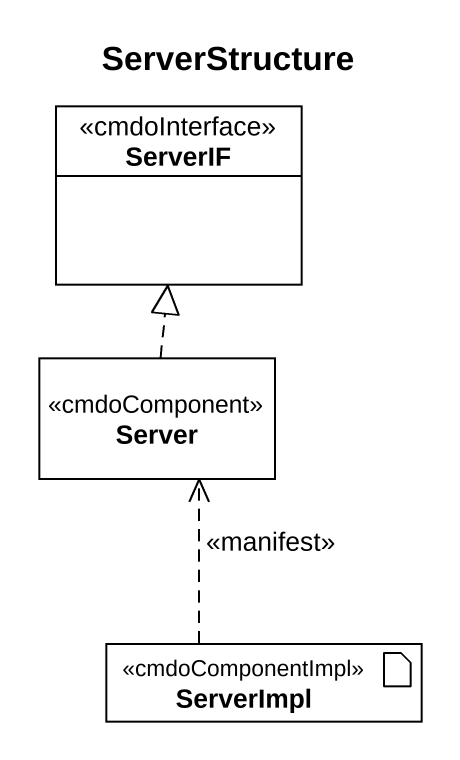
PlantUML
@startuml
title ServerStructure
allowmixing
hide circle
hide empty members
interface ServerIF <<cmdoInterface>>
class Server <<cmdoComponent>>
artifact ServerImpl <<cmdoComponentImpl>>
Server .up.|> ServerIF
ServerImpl .up.> Server : <<manifest>>
@enduml
